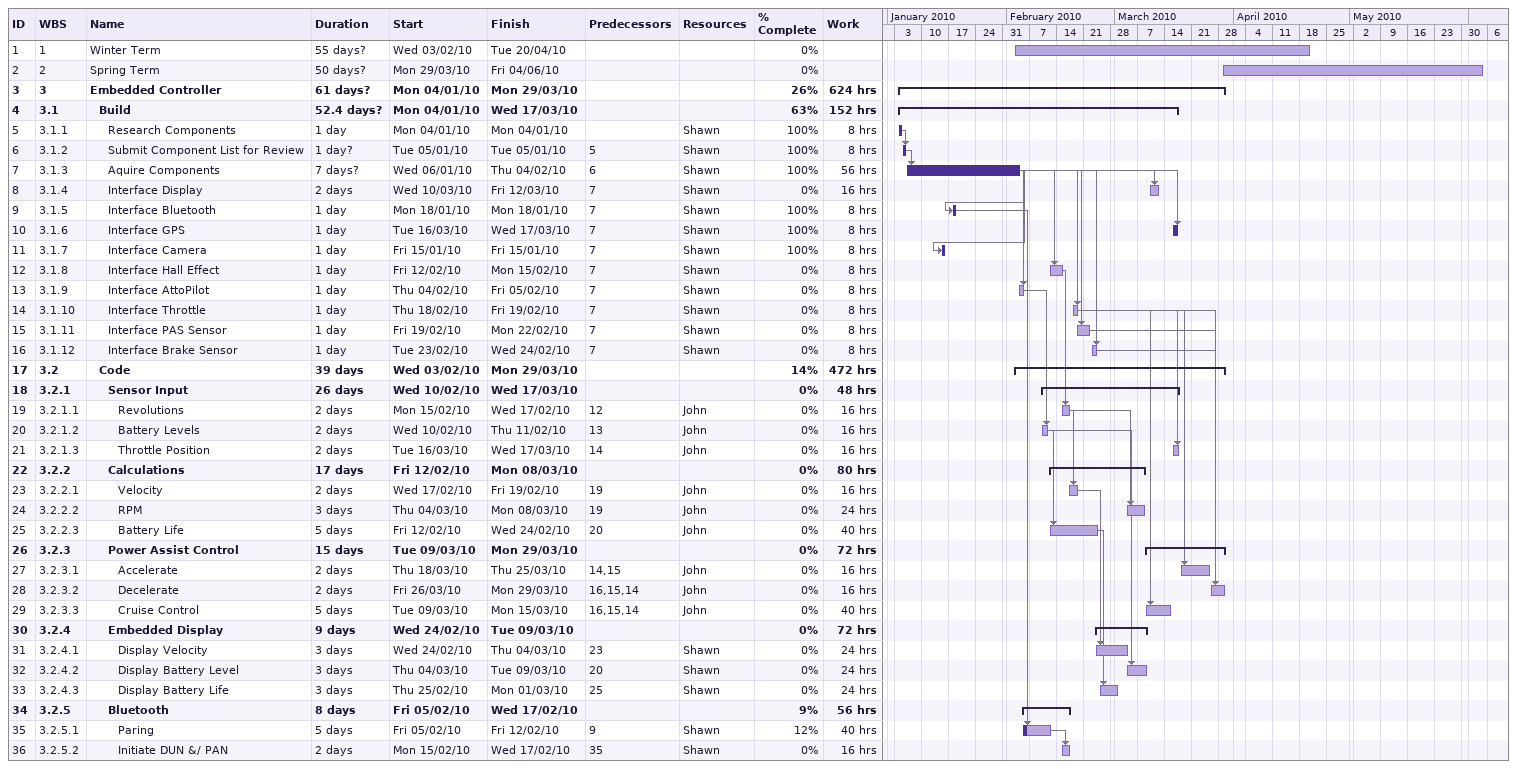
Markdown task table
| ID | WBS | Task | Duration | Start | Finish | Predecessors | Resources | % complete | Work (h) |
|---|---|---|---|---|---|---|---|---|---|
| 1 | 1 | Winter Term | 55d? | 2010-02-03 | 2010-04-20 |  |  | 0 |  |
| 2 | 2 | Spring Term | 50d? | 2010-03-29 | 2010-06-04 |  |  | 0 |  |
| 3 | 3 | **Embedded Controller** | 61d? | 2010-01-04 | 2010-03-29 |  |  | 26 | 624 |
| 4 | 3.1 | **Build** | 52.4d? | 2010-01-04 | 2010-03-17 |  |  | 63 | 152 |
| 5 | 3.1.1 | Research Components | 1d | 2010-01-04 | 2010-01-04 |  | Shawn | 100 | 8 |
| 6 | 3.1.2 | Submit Component List for Review | 1d? | 2010-01-05 | 2010-01-05 | 5 | Shawn | 100 | 8 |
| 7 | 3.1.3 | Aquire Components | 7d? | 2010-01-06 | 2010-02-04 | 6 | Shawn | 100 | 56 |
| 8 | 3.1.4 | Interface Display | 2d | 2010-03-10 | 2010-03-12 | 7 | Shawn | 0 | 16 |
| 9 | 3.1.5 | Interface Bluetooth | 1d | 2010-01-18 | 2010-01-18 | 7 | Shawn | 100 | 8 |
| 10 | 3.1.6 | Interface GPS | 1d | 2010-03-16 | 2010-03-17 | 7 | Shawn | 100 | 8 |
| 11 | 3.1.7 | Interface Camera | 1d | 2010-01-15 | 2010-01-15 | 7 | Shawn | 100 | 8 |
| 12 | 3.1.8 | Interface Hall Effect | 1d | 2010-02-12 | 2010-02-15 | 7 | Shawn | 0 | 8 |
| 13 | 3.1.9 | Interface AttoPilot | 1d | 2010-02-04 | 2010-02-05 | 7 | Shawn | 0 | 8 |
| 14 | 3.1.10 | Interface Throttle | 1d | 2010-02-18 | 2010-02-19 | 7 | Shawn | 0 | 8 |
| 15 | 3.1.11 | Interface PAS Sensor | 1d | 2010-02-19 | 2010-02-22 | 7 | Shawn | 0 | 8 |
| 16 | 3.1.12 | Interface Brake Sensor | 1d | 2010-02-23 | 2010-02-24 | 7 | Shawn | 0 | 8 |
| 17 | 3.2 | **Code** | 39d | 2010-02-03 | 2010-03-29 |  |  | 14 | 472 |
| 18 | 3.2.1 | **Sensor Input** | 26d | 2010-02-10 | 2010-03-17 |  |  | 0 | 48 |
| 19 | 3.2.1.1 | Revolutions | 2d | 2010-02-15 | 2010-02-17 | 12 | John | 0 | 16 |
| 20 | 3.2.1.2 | Battery Levels | 2d | 2010-02-10 | 2010-02-11 | 13 | John | 0 | 16 |
| 21 | 3.2.1.3 | Throttle Position | 2d | 2010-03-16 | 2010-03-17 | 14 | John | 0 | 16 |
| 22 | 3.2.2 | **Calculations** | 17d | 2010-02-12 | 2010-03-08 |  |  | 0 | 80 |
| 23 | 3.2.2.1 | Velocity | 2d | 2010-02-17 | 2010-02-19 | 19 | John | 0 | 16 |
| 24 | 3.2.2.2 | RPM | 3d | 2010-03-04 | 2010-03-08 | 19 | John | 0 | 24 |
| 25 | 3.2.2.3 | Battery Life | 5d | 2010-02-12 | 2010-02-24 | 20 | John | 0 | 40 |
| 26 | 3.2.3 | **Power Assist Control** | 15d | 2010-03-09 | 2010-03-29 |  |  | 0 | 72 |
| 27 | 3.2.3.1 | Accelerate | 2d | 2010-03-18 | 2010-03-25 | 14, 15 | John | 0 | 16 |
| 28 | 3.2.3.2 | Decelerate | 2d | 2010-03-26 | 2010-03-29 | 16, 15, 14 | John | 0 | 16 |
| 29 | 3.2.3.3 | Cruise Control | 5d | 2010-03-09 | 2010-03-15 | 16, 15, 14 | John | 0 | 40 |
| 30 | 3.2.4 | **Embedded Display** | 9d | 2010-02-24 | 2010-03-09 |  |  | 0 | 72 |
| 31 | 3.2.4.1 | Display Velocity | 3d | 2010-02-24 | 2010-03-04 | 23 | Shawn | 0 | 24 |
| 32 | 3.2.4.2 | Display Battery Level | 3d | 2010-03-04 | 2010-03-09 | 20 | Shawn | 0 | 24 |
| 33 | 3.2.4.3 | Display Battery Life | 3d | 2010-02-25 | 2010-03-01 | 25 | Shawn | 0 | 24 |
| 34 | 3.2.5 | **Bluetooth** | 8d | 2010-02-05 | 2010-02-17 |  |  | 9 | 56 |
| 35 | 3.2.5.1 | Paring | 5d | 2010-02-05 | 2010-02-12 | 9 | Shawn | 12 | 40 |
| 36 | 3.2.5.2 | Initiate DUN &/ PAN | 2d | 2010-02-15 | 2010-02-17 | 35 | Shawn | 0 | 16 |
